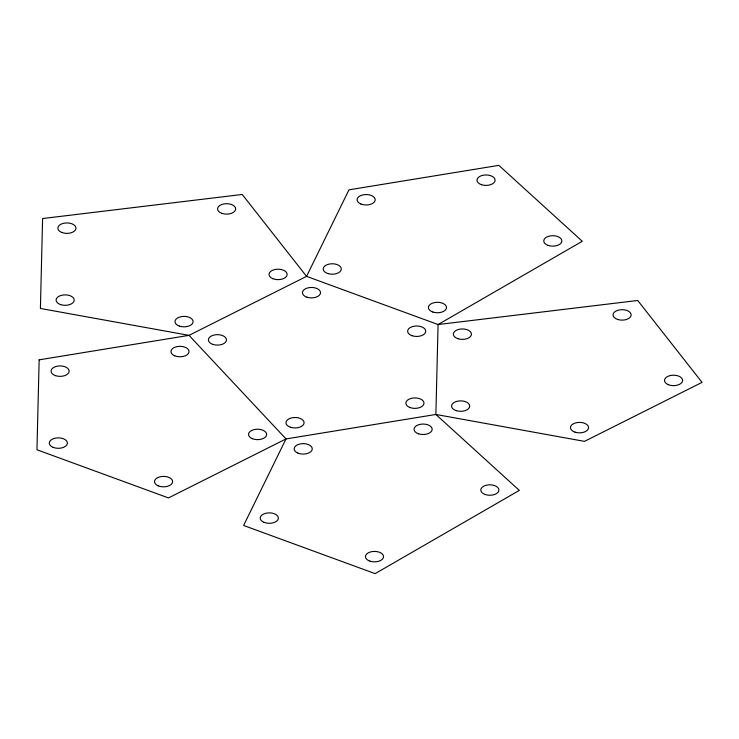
<?xml version="1.0" encoding="UTF-8"?>
<svg xmlns="http://www.w3.org/2000/svg" width="739" height="739" viewBox="0 0 739 739"><rect width="100%" height="100%" fill="white"/><g stroke="black" fill="none" stroke-linecap="round" stroke-linejoin="round"><path stroke-width="1.11" d="M39.149 359.838L36.95 449.755L168.464 497.929L286.011 438.929L435.881 414.459L584.503 441.368L702.05 382.368L637.711 300.477L438.079 324.541L306.565 276.368L242.226 194.468L42.603 218.541L40.405 308.459L189.018 335.358L286.011 438.929L243.621 525.466L375.135 573.64L519.332 490.391L435.881 414.459L438.079 324.541L582.286 241.283L498.834 165.36L348.965 189.831L306.565 276.368L189.018 335.358L39.149 359.838M55.573 375.671A9.062 5.228 0 0 0 69.161 371.144A9.062 5.228 0 0 0 55.573 366.609A9.062 5.228 0 0 0 55.573 375.671M53.088 447.335A9.062 5.228 0 0 0 67.36 443.576A9.062 5.228 0 0 0 54.584 438.319A9.062 5.228 0 0 0 53.088 447.335M158.294 485.874A9.062 5.228 0 0 0 172.575 482.114A9.062 5.228 0 0 0 159.8 476.858A9.062 5.228 0 0 0 158.294 485.874M252.332 438.68A9.062 5.228 0 0 0 266.603 434.92A9.062 5.228 0 0 0 253.837 429.664A9.062 5.228 0 0 0 252.332 438.68M174.746 355.819A9.062 5.228 0 0 0 189.018 352.06A9.062 5.228 0 0 0 176.242 346.803A9.062 5.228 0 0 0 174.746 355.819M548.292 245.459A9.062 5.228 0 0 0 561.871 240.923A9.062 5.228 0 0 0 548.292 236.397A9.062 5.228 0 0 0 548.292 245.459M481.532 184.713A9.062 5.228 0 0 0 495.112 180.187A9.062 5.228 0 0 0 481.532 175.651A9.062 5.228 0 0 0 481.532 184.713M360.9 204.019A9.062 5.228 0 0 0 375.172 200.26A9.062 5.228 0 0 0 362.406 195.004A9.062 5.228 0 0 0 360.9 204.019M327.719 273.513A9.062 5.228 0 0 0 341.298 268.987A9.062 5.228 0 0 0 327.719 264.46A9.062 5.228 0 0 0 327.719 273.513M432.925 312.061A9.062 5.228 0 0 0 446.513 307.526A9.062 5.228 0 0 0 432.925 302.999A9.062 5.228 0 0 0 432.925 312.061M179.522 326.148A9.062 5.228 0 0 0 193.11 321.613A9.062 5.228 0 0 0 179.522 317.086A9.062 5.228 0 0 0 179.522 326.148M272.83 278.677A9.062 5.228 0 0 0 287.101 274.917A9.062 5.228 0 0 0 274.335 269.661A9.062 5.228 0 0 0 272.83 278.677M222.088 213.432A9.062 5.228 0 0 0 235.667 208.906A9.062 5.228 0 0 0 222.088 204.38A9.062 5.228 0 0 0 222.088 213.432M61.651 232.415A9.062 5.228 0 0 0 75.932 228.656A9.062 5.228 0 0 0 63.157 223.4A9.062 5.228 0 0 0 61.651 232.415M60.626 304.616A9.062 5.228 0 0 0 74.214 300.089A9.062 5.228 0 0 0 60.626 295.563A9.062 5.228 0 0 0 60.626 304.616M290.501 427.262A9.062 5.228 0 0 0 304.089 422.736A9.062 5.228 0 0 0 290.501 418.2A9.062 5.228 0 0 0 290.501 427.262M409.674 407.411A9.062 5.228 0 0 0 423.946 403.651A9.062 5.228 0 0 0 411.17 398.395A9.062 5.228 0 0 0 409.674 407.411M412.159 335.746A9.062 5.228 0 0 0 425.747 331.22A9.062 5.228 0 0 0 412.159 326.693A9.062 5.228 0 0 0 412.159 335.746M306.953 297.207A9.062 5.228 0 0 0 320.532 292.681A9.062 5.228 0 0 0 306.953 288.145A9.062 5.228 0 0 0 306.953 297.207M212.915 344.402A9.062 5.228 0 0 0 226.494 339.875A9.062 5.228 0 0 0 212.915 335.349A9.062 5.228 0 0 0 212.915 344.402M575.007 432.149A9.062 5.228 0 0 0 588.586 427.622A9.062 5.228 0 0 0 575.007 423.087A9.062 5.228 0 0 0 575.007 432.149M668.315 384.677A9.062 5.228 0 0 0 682.587 380.927A9.062 5.228 0 0 0 669.811 375.661A9.062 5.228 0 0 0 668.315 384.677M617.564 319.433A9.062 5.228 0 0 0 631.152 314.906A9.062 5.228 0 0 0 617.564 310.38A9.062 5.228 0 0 0 617.564 319.433M457.866 338.693A9.062 5.228 0 0 0 471.454 334.167A9.062 5.228 0 0 0 457.866 329.631A9.062 5.228 0 0 0 457.866 338.693M456.111 410.625A9.062 5.228 0 0 0 469.699 406.099A9.062 5.228 0 0 0 456.111 401.563A9.062 5.228 0 0 0 456.111 410.625M264.035 522.344A9.062 5.228 0 0 0 278.307 518.584A9.062 5.228 0 0 0 265.541 513.328A9.062 5.228 0 0 0 264.035 522.344M369.98 561.16A9.062 5.228 0 0 0 383.559 556.624A9.062 5.228 0 0 0 369.98 552.098A9.062 5.228 0 0 0 369.98 561.16M485.338 494.557A9.062 5.228 0 0 0 498.927 490.022A9.062 5.228 0 0 0 485.338 485.495A9.062 5.228 0 0 0 485.338 494.557M418.579 433.811A9.062 5.228 0 0 0 432.167 429.285A9.062 5.228 0 0 0 418.579 424.749A9.062 5.228 0 0 0 418.579 433.811M297.946 453.118A9.062 5.228 0 0 0 312.227 449.358A9.062 5.228 0 0 0 299.452 444.102A9.062 5.228 0 0 0 297.946 453.118"/></g></svg>
